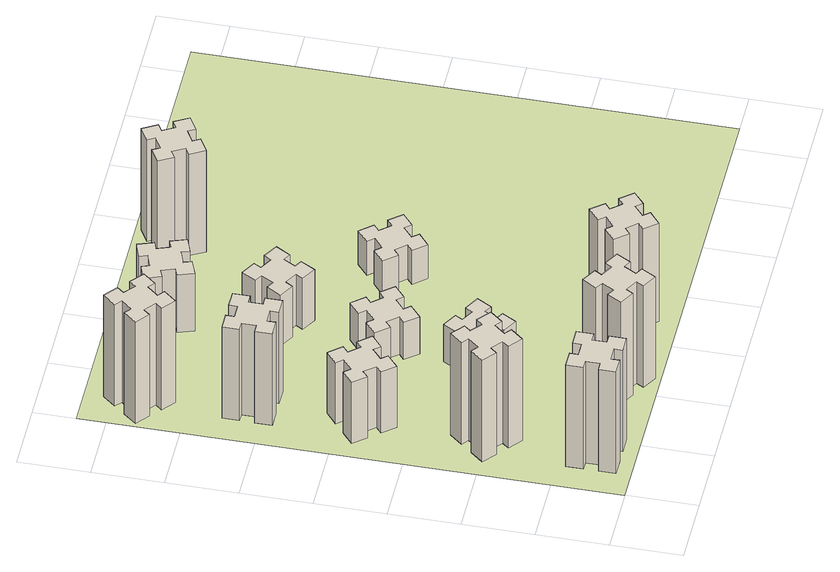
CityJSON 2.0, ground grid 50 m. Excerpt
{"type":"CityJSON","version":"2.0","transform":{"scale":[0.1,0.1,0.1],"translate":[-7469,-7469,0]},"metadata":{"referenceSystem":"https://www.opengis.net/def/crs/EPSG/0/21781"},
"CityObjects":{
"building1":{"type":"Building","attributes":{"class":"1000","function":"1000","usage":"1000","yearOfConstruction":2016,"roofType":"1000","measuredHeight":90,"storeysAboveGround":30,"storeysBelowGround":0},"geometry":[{"type":"Solid","lod":"1","boundaries":[[[[0,1,2,3,4,5,6,7,8,9,10,11,12,13,14,15,16,17,18,19]],[[17,16,20,21]],[[16,15,22,20]],[[15,14,23,22]],[[14,13,24,23]],[[13,12,25,24]],[[12,11,26,25]],[[11,10,27,26]],[[10,9,28,27]],[[9,8,29,28]],[[8,7,30,29]],[[7,6,31,30]],[[6,5,32,31]],[[5,4,33,32]],[[4,3,34,33]],[[3,2,35,34]],[[2,1,36,35]],[[1,0,37,36]],[[0,19,38,37]],[[19,18,39,38]],[[18,17,21,39]],[[24,25,26,27,28,29,30,31,32,33,34,35,36,37,38,39,21,20,22,23]]]]}]},
"building2":{"type":"Building","attributes":{"class":"1000","function":"1000","usage":"1000","yearOfConstruction":2016,"roofType":"1000","measuredHeight":90,"storeysAboveGround":30,"storeysBelowGround":0},"geometry":[{"type":"Solid","lod":"1","boundaries":[[[[40,41,42,43,44,45,46,47,48,49,50,51,52,53,54,55,56,57,58,59]],[[57,56,60,61]],[[56,55,62,60]],[[55,54,63,62]],[[54,53,64,63]],[[53,52,65,64]],[[52,51,66,65]],[[51,50,67,66]],[[50,49,68,67]],[[49,48,69,68]],[[48,47,70,69]],[[47,46,71,70]],[[46,45,72,71]],[[45,44,73,72]],[[44,43,74,73]],[[43,42,75,74]],[[42,41,76,75]],[[41,40,77,76]],[[40,59,78,77]],[[59,58,79,78]],[[58,57,61,79]],[[64,65,66,67,68,69,70,71,72,73,74,75,76,77,78,79,61,60,62,63]]]]}]},
"building3":{"type":"Building","attributes":{"class":"1000","function":"1000","usage":"1000","yearOfConstruction":2016,"roofType":"1000","measuredHeight":54,"storeysAboveGround":30,"storeysBelowGround":0},"geometry":[{"type":"Solid","lod":"1","boundaries":[[[[80,81,82,83,84,85,86,87,88,89,90,91,92,93,94,95,96,97,98,99]],[[97,96,100,101]],[[96,95,102,100]],[[95,94,103,102]],[[94,93,104,103]],[[93,92,105,104]],[[92,91,106,105]],[[91,90,107,106]],[[90,89,108,107]],[[89,88,109,108]],[[88,87,110,109]],[[87,86,111,110]],[[86,85,112,111]],[[85,84,113,112]],[[84,83,114,113]],[[83,82,115,114]],[[82,81,116,115]],[[81,80,117,116]],[[80,99,118,117]],[[99,98,119,118]],[[98,97,101,119]],[[104,105,106,107,108,109,110,111,112,113,114,115,116,117,118,119,101,100,102,103]]]]}]},
"building4":{"type":"Building","attributes":{"class":"1000","function":"1000","usage":"1000","yearOfConstruction":2016,"roofType":"1000","measuredHeight":81,"storeysAboveGround":30,"storeysBelowGround":0},"geometry":[{"type":"Solid","lod":"1","boundaries":[[[[120,121,122,123,124,125,126,127,128,129,130,131,132,133,134,135,136,137,138,139]],[[137,136,140,141]],[[136,135,142,140]],[[135,134,143,142]],[[134,133,144,143]],[[133,132,145,144]],[[132,131,146,145]],[[131,130,147,146]],[[130,129,148,147]],[[129,128,149,148]],[[128,127,150,149]],[[127,126,151,150]],[[126,125,152,151]],[[125,124,153,152]],[[124,123,154,153]],[[123,122,155,154]],[[122,121,156,155]],[[121,120,157,156]],[[120,139,158,157]],[[139,138,159,158]],[[138,137,141,159]],[[144,145,146,147,148,149,150,151,152,153,154,155,156,157,158,159,141,140,142,143]]]]}]},
"building5":{"type":"Building","attributes":{"class":"1000","function":"1000","usage":"1000","yearOfConstruction":2016,"roofType":"1000","measuredHeight":90,"storeysAboveGround":30,"storeysBelowGround":0},"geometry":[{"type":"Solid","lod":"1","boundaries":[[[[160,161,162,163,164,165,166,167,168,169,170,171,172,173,174,175,176,177,178,179]],[[177,176,180,181]],[[176,175,182,180]],[[175,174,183,182]],[[174,173,184,183]],[[173,172,185,184]],[[172,171,186,185]],[[171,170,187,186]],[[170,169,188,187]],[[169,168,189,188]],[[168,167,190,189]],[[167,166,191,190]],[[166,165,192,191]],[[165,164,193,192]],[[164,163,194,193]],[[163,162,195,194]],[[162,161,196,195]],[[161,160,197,196]],[[160,179,198,197]],[[179,178,199,198]],[[178,177,181,199]],[[184,185,186,187,188,189,190,191,192,193,194,195,196,197,198,199,181,180,182,183]]]]}]},
"building6":{"type":"Building","attributes":{"class":"1000","function":"1000","usage":"1000","yearOfConstruction":2016,"roofType":"1000","measuredHeight":90,"storeysAboveGround":30,"storeysBelowGround":0},"geometry":[{"type":"Solid","lod":"1","boundaries":[[[[200,201,202,203,204,205,206,207,208,209,210,211,212,213,214,215,216,217,218,219]],[[217,216,220,221]],[[216,215,222,220]],[[215,214,223,222]],[[214,213,224,223]],[[213,212,225,224]],[[212,211,226,225]],[[211,210,227,226]],[[210,209,228,227]],[[209,208,229,228]],[[208,207,230,229]],[[207,206,231,230]],[[206,205,232,231]],[[205,204,233,232]],[[204,203,234,233]],[[203,202,235,234]],[[202,201,236,235]],[[201,200,237,236]],[[200,219,238,237]],[[219,218,239,238]],[[218,217,221,239]],[[224,225,226,227,228,229,230,231,232,233,234,235,236,237,238,239,221,220,222,223]]]]}]},
"building7":{"type":"Building","attributes":{"class":"1000","function":"1000","usage":"1000","yearOfConstruction":2016,"roofType":"1000","measuredHeight":33,"storeysAboveGround":30,"storeysBelowGround":0},"geometry":[{"type":"Solid","lod":"1","boundaries":[[[[240,241,242,243,244,245,246,247,248,249,250,251,252,253,254,255,256,257,258,259]],[[257,256,260,261]],[[256,255,262,260]],[[255,254,263,262]],[[254,253,264,263]],[[253,252,265,264]],[[252,251,266,265]],[[251,250,267,266]],[[250,249,268,267]],[[249,248,269,268]],[[248,247,270,269]],[[247,246,271,270]],[[246,245,272,271]],[[245,244,273,272]],[[244,243,274,273]],[[243,242,275,274]],[[242,241,276,275]],[[241,240,277,276]],[[240,259,278,277]],[[259,258,279,278]],[[258,257,261,279]],[[264,265,266,267,268,269,270,271,272,273,274,275,276,277,278,279,261,260,262,263]]]]}]},
"building8":{"type":"Building","attributes":{"class":"1000","function":"1000","usage":"1000","yearOfConstruction":2016,"roofType":"1000","measuredHeight":33,"storeysAboveGround":30,"storeysBelowGround":0},"geometry":[{"type":"Solid","lod":"1","boundaries":[[[[280,281,282,283,284,285,286,287,288,289,290,291,292,293,294,295,296,297,298,299]],[[297,296,300,301]],[[296,295,302,300]],[[295,294,303,302]],[[294,293,304,303]],[[293,292,305,304]],[[292,291,306,305]],[[291,290,307,306]],[[290,289,308,307]],[[289,288,309,308]],[[288,287,310,309]],[[287,286,311,310]],[[286,285,312,311]],[[285,284,313,312]],[[284,283,314,313]],[[283,282,315,314]],[[282,281,316,315]],[[281,280,317,316]],[[280,299,318,317]],[[299,298,319,318]],[[298,297,301,319]],[[304,305,306,307,308,309,310,311,312,313,314,315,316,317,318,319,301,300,302,303]]]]}]},
"building9":{"type":"Building","attributes":{"class":"1000","function":"1000","usage":"1000","yearOfConstruction":2016,"roofType":"1000","measuredHeight":87,"storeysAboveGround":30,"storeysBelowGround":0},"geometry":[{"type":"Solid","lod":"1","boundaries":[[[[320,321,322,323,324,325,326,327,328,329,330,331,332,333,334,335,336,337,338,339]],[[337,336,340,341]],[[336,335,342,340]],[[335,334,343,342]],[[334,333,344,343]],[[333,332,345,344]],[[332,331,346,345]],[[331,330,347,346]],[[330,329,348,347]],[[329,328,349,348]],[[328,327,350,349]],[[327,326,351,350]],[[326,325,352,351]],[[325,324,353,352]],[[324,323,354,353]],[[323,322,355,354]],[[322,321,356,355]],[[321,320,357,356]],[[320,339,358,357]],[[339,338,359,358]],[[338,337,341,359]],[[344,345,346,347,348,349,350,351,352,353,354,355,356,357,358,359,341,340,342,343]]]]}]},
"building10":{"type":"Building","attributes":{"class":"1000","function":"1000","usage":"1000","yearOfConstruction":2016,"roofType":"1000","measuredHeight":45,"storeysAboveGround":30,"storeysBelowGround":0},"geometry":[{"type":"Solid","lod":"1","boundaries":[[[[360,361,362,363,364,365,366,367,368,369,370,371,372,373,374,375,376,377,378,379]],[[377,376,380,381]],[[376,375,382,380]],[[375,374,383,382]],[[374,373,384,383]],[[373,372,385,384]],[[372,371,386,385]],[[371,370,387,386]],[[370,369,388,387]],[[369,368,389,388]],[[368,367,390,389]],[[367,366,391,390]],[[366,365,392,391]],[[365,364,393,392]],[[364,363,394,393]],[[363,362,395,394]],[[362,361,396,395]],[[361,360,397,396]],[[360,379,398,397]],[[379,378,399,398]],[[378,377,381,399]],[[384,385,386,387,388,389,390,391,392,393,394,395,396,397,398,399,381,380,382,383]]]]}]},
"building11":{"type":"Building","attributes":{"class":"1000","function":"1000","usage":"1000","yearOfConstruction":2016,"roofType":"1000","measuredHeight":51,"storeysAboveGround":30,"storeysBelowGround":0},"geometry":[{"type":"Solid","lod":"1","boundaries":[[[[400,401,402,403,404,405,406,407,408,409,410,411,412,413,414,415,416,417,418,419]],[[417,416,420,421]],[[416,415,422,420]],[[415,414,423,422]],[[414,413,424,423]],[[413,412,425,424]],[[412,411,426,425]],[[411,410,427,426]],[[410,409,428,427]],[[409,408,429,428]],[[408,407,430,429]],[[407,406,431,430]],[[406,405,432,431]],[[405,404,433,432]],[[404,403,434,433]],[[403,402,435,434]],[[402,401,436,435]],[[401,400,437,436]],[[400,419,438,437]],[[419,418,439,438]],[[418,417,421,439]],[[424,425,426,427,428,429,430,431,432,433,434,435,436,437,438,439,421,420,422,423]]]]}]},
"building12":{"type":"Building","attributes":{"class":"1000","function":"1000","usage":"1000","yearOfConstruction":2016,"roofType":"1000","measuredHeight":30,"storeysAboveGround":30,"storeysBelowGround":0},"geometry":[{"type":"Solid","lod":"1","boundaries":[[[[440,441,442,443,444,445,446,447,448,449,450,451,452,453,454,455,456,457,458,459]],[[457,456,460,461]],[[456,455,462,460]],[[455,454,463,462]],[[454,453,464,463]],[[453,452,465,464]],[[452,451,466,465]],[[451,450,467,466]],[[450,449,468,467]],[[449,448,469,468]],[[448,447,470,469]],[[447,446,471,470]],[[446,445,472,471]],[[445,444,473,472]],[[444,443,474,473]],[[443,442,475,474]],[[442,441,476,475]],[[441,440,477,476]],[[440,459,478,477]],[[459,458,479,478]],[[458,457,461,479]],[[464,465,466,467,468,469,470,471,472,473,474,475,476,477,478,479,461,460,462,463]]]]}]},
"building13":{"type":"Building","attributes":{"class":"1000","function":"1000","usage":"1000","yearOfConstruction":2016,"roofType":"1000","measuredHeight":90,"storeysAboveGround":30,"storeysBelowGround":0},"geometry":[{"type":"Solid","lod":"1","boundaries":[[[[480,481,482,483,484,485,486,487,488,489,490,491,492,493,494,495,496,497,498,499]],[[497,496,500,501]],[[496,495,502,500]],[[495,494,503,502]],[[494,493,504,503]],[[493,492,505,504]],[[492,491,506,505]],[[491,490,507,506]],[[490,489,508,507]],[[489,488,509,508]],[[488,487,510,509]],[[487,486,511,510]],[[486,485,512,511]],[[485,484,513,512]],[[484,483,514,513]],[[483,482,515,514]],[[482,481,516,515]],[[481,480,517,516]],[[480,499,518,517]],[[499,498,519,518]],[[498,497,501,519]],[[504,505,506,507,508,509,510,511,512,513,514,515,516,517,518,519,501,500,502,503]]]]}]},
"landuse1":{"type":"LandUse","attributes":{"name":"plot1","function":"1010"},"geometry":[{"type":"MultiSurface","lod":"1","boundaries":[[[520,521,522,523]]]}]}
},
"vertices":[
[265,325,0],[265,225,0],[205,225,0],[205,105,0],[325,105,0],[325,165,0],[425,165,0],[425,105,0],[545,105,0],[545,225,0],[485,225,0],[485,325,0],[545,325,0],[545,445,0],[425,445,0],[425,385,0],[325,385,0],[325,445,0],[205,445,0],[205,325,0],[325,385,900],[325,445,900],[425,385,900],[425,445,900],[545,445,900],[545,325,900],[485,325,900],[485,225,900],[545,225,900],[545,105,900],[425,105,900],[425,165,900],[325,165,900],[325,105,900],[205,105,900],[205,225,900],[265,225,900],[265,325,900],[205,325,900],[205,445,900],
[484,1067,0],[408,1132,0],[446,1178,0],[354,1255,0],[277,1163,0],[323,1124,0],[259,1048,0],[213,1086,0],[136,994,0],[228,917,0],[266,963,0],[343,899,0],[304,853,0],[396,776,0],[473,868,0],[427,906,0],[492,983,0],[538,944,0],[615,1036,0],[523,1113,0],[492,983,900],[538,944,900],[427,906,900],[473,868,900],[396,776,900],[304,853,900],[343,899,900],[266,963,900],[228,917,900],[136,994,900],[213,1086,900],[259,1048,900],[323,1124,900],[277,1163,900],[354,1255,900],[446,1178,900],[408,1132,900],[484,1067,900],[523,1113,900],[615,1036,900],
[492,1888,0],[427,1964,0],[473,2003,0],[396,2095,0],[304,2018,0],[343,1972,0],[266,1907,0],[228,1953,0],[136,1876,0],[213,1784,0],[259,1823,0],[323,1746,0],[277,1708,0],[354,1616,0],[446,1693,0],[408,1739,0],[484,1803,0],[523,1757,0],[615,1834,0],[538,1926,0],[484,1803,540],[523,1757,540],[408,1739,540],[446,1693,540],[354,1616,540],[277,1708,540],[323,1746,540],[259,1823,540],[213,1784,540],[136,1876,540],[228,1953,540],[266,1907,540],[343,1972,540],[304,2018,540],[396,2095,540],[473,2003,540],[427,1964,540],[492,1888,540],[538,1926,540],[615,1834,540],
[485,2545,0],[485,2645,0],[545,2645,0],[545,2765,0],[425,2765,0],[425,2705,0],[325,2705,0],[325,2765,0],[205,2765,0],[205,2645,0],[265,2645,0],[265,2545,0],[205,2545,0],[205,2425,0],[325,2425,0],[325,2485,0],[425,2485,0],[425,2425,0],[545,2425,0],[545,2545,0],[425,2485,810],[425,2425,810],[325,2485,810],[325,2425,810],[205,2425,810],[205,2545,810],[265,2545,810],[265,2645,810],[205,2645,810],[205,2765,810],[325,2765,810],[325,2705,810],[425,2705,810],[425,2765,810],[545,2765,810],[545,2645,810],[485,2645,810],[485,2545,810],[545,2545,810],[545,2425,810],
[1214,346,0],[1127,396,0],[1157,448,0],[1053,508,0],[993,404,0],[1045,374,0],[995,287,0],[943,317,0],[883,213,0],[987,153,0],[1017,205,0],[1104,155,0],[1074,103,0],[1178,43,0],[1238,147,0],[1186,177,0],[1236,264,0],[1288,234,0],[1348,338,0],[1244,398,0],[1236,264,900],[1288,234,900],[1186,177,900],[1238,147,900],[1178,43,900],[1074,103,900],[1104,155,900],[1017,205,900],[987,153,900],[883,213,900],[943,317,900],[995,287,900],[1045,374,900],[993,404,900],[1053,508,900],[1157,448,900],[1127,396,900],[1214,346,900],[1244,398,900],[1348,338,900],
[384,3387,0],[308,3452,0],[346,3498,0],[254,3575,0],[177,3483,0],[223,3444,0],[159,3368,0],[113,3406,0],[36,3314,0],[128,3237,0],[166,3283,0],[243,3219,0],[204,3173,0],[296,3096,0],[373,3188,0],[327,3226,0],[392,3303,0],[438,3264,0],[515,3356,0],[423,3433,0],[392,3303,900],[438,3264,900],[327,3226,900],[373,3188,900],[296,3096,900],[204,3173,900],[243,3219,900],[166,3283,900],[128,3237,900],[36,3314,900],[113,3406,900],[159,3368,900],[223,3444,900],[177,3483,900],[254,3575,900],[346,3498,900],[308,3452,900],[384,3387,900],[423,3433,900],[515,3356,900],
[1186,1117,0],[1236,1204,0],[1288,1174,0],[1348,1278,0],[1244,1338,0],[1214,1286,0],[1127,1336,0],[1157,1388,0],[1053,1448,0],[993,1344,0],[1045,1314,0],[995,1227,0],[943,1257,0],[883,1153,0],[987,1093,0],[1017,1145,0],[1104,1095,0],[1074,1043,0],[1178,983,0],[1238,1087,0],[1104,1095,330],[1074,1043,330],[1017,1145,330],[987,1093,330],[883,1153,330],[943,1257,330],[995,1227,330],[1045,1314,330],[993,1344,330],[1053,1448,330],[1157,1388,330],[1127,1336,330],[1214,1286,330],[1244,1338,330],[1348,1278,330],[1288,1174,330],[1236,1204,330],[1186,1117,330],[1238,1087,330],[1178,983,330],
[1083,1972,0],[1006,1907,0],[968,1953,0],[876,1876,0],[953,1784,0],[999,1823,0],[1063,1746,0],[1017,1708,0],[1094,1616,0],[1186,1693,0],[1148,1739,0],[1224,1803,0],[1263,1757,0],[1355,1834,0],[1278,1926,0],[1232,1888,0],[1167,1964,0],[1213,2003,0],[1136,2095,0],[1044,2018,0],[1167,1964,330],[1213,2003,330],[1232,1888,330],[1278,1926,330],[1355,1834,330],[1263,1757,330],[1224,1803,330],[1148,1739,330],[1186,1693,330],[1094,1616,330],[1017,1708,330],[1063,1746,330],[999,1823,330],[953,1784,330],[876,1876,330],[968,1953,330],[1006,1907,330],[1083,1972,330],[1044,2018,330],[1136,2095,330],
[1639,343,0],[1703,266,0],[1657,228,0],[1734,136,0],[1826,213,0],[1788,259,0],[1864,323,0],[1903,277,0],[1995,354,0],[1918,446,0],[1872,408,0],[1807,484,0],[1853,523,0],[1776,615,0],[1684,538,0],[1723,492,0],[1646,427,0],[1608,473,0],[1516,396,0],[1593,304,0],[1646,427,870],[1608,473,870],[1723,492,870],[1684,538,870],[1776,615,870],[1853,523,870],[1807,484,870],[1872,408,870],[1918,446,870],[1995,354,870],[1903,277,870],[1864,323,870],[1788,259,870],[1826,213,870],[1734,136,870],[1657,228,870],[1703,266,870],[1639,343,870],[1593,304,870],[1516,396,870],
[1117,2525,0],[1204,2475,0],[1174,2423,0],[1278,2363,0],[1338,2467,0],[1286,2497,0],[1336,2584,0],[1388,2554,0],[1448,2658,0],[1344,2718,0],[1314,2666,0],[1227,2716,0],[1257,2768,0],[1153,2828,0],[1093,2724,0],[1145,2694,0],[1095,2607,0],[1043,2637,0],[983,2533,0],[1087,2473,0],[1095,2607,450],[1043,2637,450],[1145,2694,450],[1093,2724,450],[1153,2828,450],[1257,2768,450],[1227,2716,450],[1314,2666,450],[1344,2718,450],[1448,2658,450],[1388,2554,450],[1336,2584,450],[1286,2497,450],[1338,2467,450],[1278,2363,450],[1174,2423,450],[1204,2475,450],[1117,2525,450],[1087,2473,450],[983,2533,450],
[1125,3456,0],[1031,3422,0],[1010,3478,0],[897,3437,0],[939,3324,0],[995,3345,0],[1029,3251,0],[973,3230,0],[1014,3117,0],[1127,3159,0],[1106,3215,0],[1200,3249,0],[1220,3193,0],[1333,3234,0],[1292,3347,0],[1236,3326,0],[1202,3420,0],[1258,3440,0],[1217,3553,0],[1104,3512,0],[1202,3420,510],[1258,3440,510],[1236,3326,510],[1292,3347,510],[1333,3234,510],[1220,3193,510],[1200,3249,510],[1106,3215,510],[1127,3159,510],[1014,3117,510],[973,3230,510],[1029,3251,510],[995,3345,510],[939,3324,510],[897,3437,510],[1010,3478,510],[1031,3422,510],[1125,3456,510],[1104,3512,510],[1217,3553,510],
[1972,1988,0],[1907,2064,0],[1953,2103,0],[1876,2195,0],[1784,2118,0],[1823,2072,0],[1746,2007,0],[1708,2053,0],[1616,1976,0],[1693,1884,0],[1739,1923,0],[1803,1846,0],[1757,1808,0],[1834,1716,0],[1926,1793,0],[1888,1839,0],[1964,1903,0],[2003,1857,0],[2095,1934,0],[2018,2026,0],[1964,1903,300],[2003,1857,300],[1888,1839,300],[1926,1793,300],[1834,1716,300],[1757,1808,300],[1803,1846,300],[1739,1923,300],[1693,1884,300],[1616,1976,300],[1708,2053,300],[1746,2007,300],[1823,2072,300],[1784,2118,300],[1876,2195,300],[1953,2103,300],[1907,2064,300],[1972,1988,300],[2018,2026,300],[2095,1934,300],
[1844,3556,0],[1757,3506,0],[1727,3558,0],[1623,3498,0],[1683,3394,0],[1735,3424,0],[1785,3337,0],[1733,3307,0],[1793,3203,0],[1897,3263,0],[1867,3315,0],[1954,3365,0],[1984,3313,0],[2088,3373,0],[2028,3477,0],[1976,3447,0],[1926,3534,0],[1978,3564,0],[1918,3668,0],[1814,3608,0],[1926,3534,900],[1978,3564,900],[1976,3447,900],[2028,3477,900],[2088,3373,900],[1984,3313,900],[1954,3365,900],[1867,3315,900],[1897,3263,900],[1793,3203,900],[1733,3307,900],[1785,3337,900],[1735,3424,900],[1683,3394,900],[1623,3498,900],[1727,3558,900],[1757,3506,900],[1844,3556,900],[1814,3608,900],[1918,3668,900],
[5,3705,0],[3705,3705,0],[3705,5,0],[5,5,0]
]}
